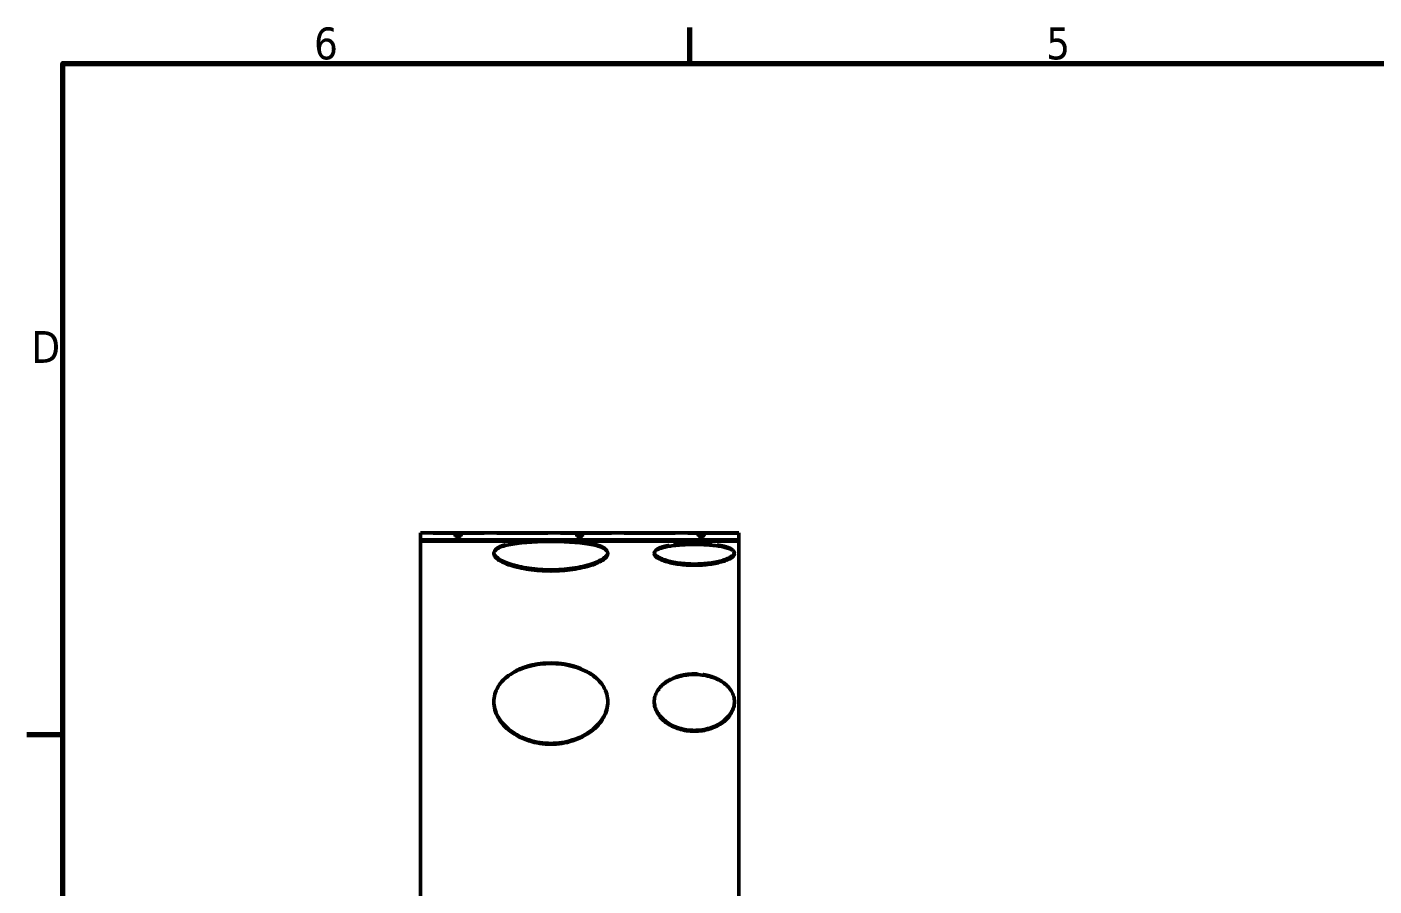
# Model space of a CAD drawing. Header units: millimetres. Extents: x 0 to 4200, y 0 to 2970.
# Drawn here: x 66 to 1355, y 2083 to 2905 of the extents above; entities that cross this region are included whole.
import ezdxf

# ---------------------------------------------------------------- set-up
doc = ezdxf.new("R2010")
doc.units = ezdxf.units.MM
doc.header["$LTSCALE"] = 10
doc.linetypes.add('DASHED', pattern=[0.2067, 0.1654, -0.0413])
for name, color, linetype, lineweight in [('Border (ANSI)', 7, 'Continuous', 70), ('Hidden (ANSI)', 7, 'DASHED', 35), ('Visible (ANSI)', 7, 'Continuous', 50)]:
    doc.layers.add(name, color=color, linetype=linetype, lineweight=lineweight)
doc.styles.add('Note Text (ANSI)', font='tahoma.ttf')

# ---------------------------------------------------------------- blocks, each defined once
blk = doc.blocks.new('Borders Default Border')
at = {"layer": 'Border (ANSI)'}
for p, q in [((70, 287), (70, 290.45)), ((10, 222.75), (6.55, 222.75))]:
    blk.add_line(p, q, dxfattribs=at)
at = {"layer": 'Border (ANSI)', "flags": 128}
blk.add_lwpolyline([(10, 10), (10, 287), (410, 287), (410, 10), (10, 10)], dxfattribs=at)
at = {"layer": 'Border (ANSI)', "char_height": 3.05, "attachment_point": 7, "style": 'Note Text (ANSI)'}
for s, insert in [('6', (34.03, 287.34)), ('5', (104.11, 287.34)), ('D', (6.96, 258.35))]:
    blk.add_mtext(s, dxfattribs=dict(at, insert=insert))

msp = doc.modelspace()

# ---------------------------------------------------------------- linework, layer by layer
at = {"layer": 'Hidden (ANSI)', "ltscale": 29.492018}
msp.add_line((746.951, 2419.754), (442.151, 2419.754), dxfattribs=at)
at = {"layer": 'Hidden (ANSI)', "ltscale": 0.228464}
for p, q in [((475.151, 2417.667), (475.151, 2418.862)), ((481.151, 2417.667), (481.151, 2418.862)), ((591.551, 2417.667), (591.551, 2418.862)), ((597.551, 2417.667), (597.551, 2418.862)), ((707.951, 2417.667), (707.951, 2418.862)), ((713.951, 2417.667), (713.951, 2418.862)), ((512.351, 2402.219), (512.351, 2401.06)), ((621.551, 2402.219), (621.551, 2401.06)), ((665.951, 2402.219), (665.951, 2401.06)), ((742.751, 2402.219), (742.751, 2401.06)), ((512.351, 2259.91), (512.351, 2259.062)), ((621.551, 2259.91), (621.551, 2259.062)), ((665.951, 2259.91), (665.951, 2259.062)), ((742.751, 2259.91), (742.751, 2259.062))]:
    msp.add_line(p, q, dxfattribs=at)
at = {"layer": 'Hidden (ANSI)'}
for p, q in [((475.151, 2418.862), (475.151, 2418.862)), ((481.151, 2418.862), (481.151, 2418.862)), ((591.551, 2418.862), (591.551, 2418.862)), ((597.551, 2418.862), (597.551, 2418.862)), ((707.951, 2418.862), (707.951, 2418.862)), ((713.951, 2418.862), (713.951, 2418.862))]:
    msp.add_line(p, q, dxfattribs=at)
at = {"layer": 'Hidden (ANSI)', "ltscale": 3.589634}
for points, knots in [([(478.151, 2418.592), (478.528, 2418.592), (478.93, 2418.599), (479.669, 2418.628), (480.006, 2418.649), (480.539, 2418.697), (480.77, 2418.728), (481.076, 2418.794), (481.151, 2418.829), (481.151, 2418.895), (481.076, 2418.929), (480.77, 2418.992), (480.539, 2419.021), (480.006, 2419.065), (479.669, 2419.084), (478.93, 2419.109), (478.528, 2419.115), (477.774, 2419.115), (477.373, 2419.109), (476.633, 2419.084), (476.296, 2419.065), (475.763, 2419.021), (475.533, 2418.992), (475.226, 2418.929), (475.151, 2418.895), (475.151, 2418.829), (475.226, 2418.794), (475.533, 2418.728), (475.763, 2418.697), (476.296, 2418.649), (476.633, 2418.628), (477.373, 2418.599), (477.774, 2418.592), (478.151, 2418.592)], [0, 0, 0, 0, 0.09417187, 0.09417187, 0.18834375, 0.18834375, 0.28251562, 0.28251562, 0.3766875, 0.3766875, 0.47085937, 0.47085937, 0.56503125, 0.56503125, 0.65920312, 0.65920312, 0.753375, 0.753375, 0.84754687, 0.84754687, 0.94171875, 0.94171875, 1.03589062, 1.03589062, 1.1300625, 1.1300625, 1.22423437, 1.22423437, 1.31840625, 1.31840625, 1.41257812, 1.41257812, 1.50675, 1.50675, 1.50675, 1.50675]), ([(478.151, 2417.92), (477.774, 2417.92), (477.373, 2417.914), (476.633, 2417.889), (476.296, 2417.87), (475.763, 2417.825), (475.533, 2417.797), (475.226, 2417.734), (475.151, 2417.699), (475.151, 2417.634), (475.226, 2417.598), (475.533, 2417.532), (475.763, 2417.502), (476.296, 2417.453), (476.633, 2417.432), (477.373, 2417.404), (477.774, 2417.397), (478.528, 2417.397), (478.93, 2417.404), (479.669, 2417.432), (480.006, 2417.453), (480.539, 2417.502), (480.77, 2417.532), (481.076, 2417.598), (481.151, 2417.634), (481.151, 2417.699), (481.076, 2417.734), (480.77, 2417.797), (480.539, 2417.825), (480.006, 2417.87), (479.669, 2417.889), (478.93, 2417.914), (478.528, 2417.92), (478.151, 2417.92)], [0, 0, 0, 0, 0.09417188, 0.09417188, 0.18834375, 0.18834375, 0.28251563, 0.28251563, 0.3766875, 0.3766875, 0.47085938, 0.47085938, 0.56503125, 0.56503125, 0.65920313, 0.65920313, 0.753375, 0.753375, 0.84754688, 0.84754688, 0.94171876, 0.94171876, 1.03589063, 1.03589063, 1.13006251, 1.13006251, 1.22423438, 1.22423438, 1.31840626, 1.31840626, 1.41257813, 1.41257813, 1.50675001, 1.50675001, 1.50675001, 1.50675001]), ([(478.151, 2417.397), (477.774, 2417.397), (477.373, 2417.404), (476.633, 2417.432), (476.296, 2417.453), (475.763, 2417.502), (475.533, 2417.532), (475.226, 2417.598), (475.151, 2417.634), (475.151, 2417.699), (475.226, 2417.734), (475.533, 2417.797), (475.763, 2417.825), (476.296, 2417.87), (476.633, 2417.889), (477.373, 2417.914), (477.774, 2417.92), (478.528, 2417.92), (478.93, 2417.914), (479.669, 2417.889), (480.006, 2417.87), (480.539, 2417.825), (480.77, 2417.797), (481.076, 2417.734), (481.151, 2417.699), (481.151, 2417.634), (481.076, 2417.598), (480.77, 2417.532), (480.539, 2417.502), (480.006, 2417.453), (479.669, 2417.432), (478.93, 2417.404), (478.528, 2417.397), (478.151, 2417.397)], [0, 0, 0, 0, 0.09417188, 0.09417188, 0.18834375, 0.18834375, 0.28251563, 0.28251563, 0.3766875, 0.3766875, 0.47085938, 0.47085938, 0.56503125, 0.56503125, 0.65920313, 0.65920313, 0.753375, 0.753375, 0.84754688, 0.84754688, 0.94171876, 0.94171876, 1.03589063, 1.03589063, 1.13006251, 1.13006251, 1.22423438, 1.22423438, 1.31840626, 1.31840626, 1.41257813, 1.41257813, 1.50675001, 1.50675001, 1.50675001, 1.50675001]), ([(594.551, 2418.592), (594.928, 2418.592), (595.33, 2418.599), (596.069, 2418.628), (596.406, 2418.649), (596.939, 2418.697), (597.17, 2418.728), (597.476, 2418.794), (597.551, 2418.829), (597.551, 2418.895), (597.476, 2418.929), (597.17, 2418.992), (596.939, 2419.021), (596.406, 2419.065), (596.069, 2419.084), (595.33, 2419.109), (594.928, 2419.115), (594.174, 2419.115), (593.773, 2419.109), (593.033, 2419.084), (592.696, 2419.065), (592.163, 2419.021), (591.933, 2418.992), (591.626, 2418.929), (591.551, 2418.895), (591.551, 2418.829), (591.626, 2418.794), (591.933, 2418.728), (592.163, 2418.697), (592.696, 2418.649), (593.033, 2418.628), (593.773, 2418.599), (594.174, 2418.592), (594.551, 2418.592)], [0, 0, 0, 0, 0.09417187, 0.09417187, 0.18834375, 0.18834375, 0.28251562, 0.28251562, 0.3766875, 0.3766875, 0.47085937, 0.47085937, 0.56503125, 0.56503125, 0.65920312, 0.65920312, 0.753375, 0.753375, 0.84754687, 0.84754687, 0.94171875, 0.94171875, 1.03589062, 1.03589062, 1.1300625, 1.1300625, 1.22423437, 1.22423437, 1.31840625, 1.31840625, 1.41257812, 1.41257812, 1.50675, 1.50675, 1.50675, 1.50675]), ([(594.551, 2417.92), (594.174, 2417.92), (593.773, 2417.914), (593.033, 2417.889), (592.696, 2417.87), (592.163, 2417.825), (591.933, 2417.797), (591.626, 2417.734), (591.551, 2417.699), (591.551, 2417.634), (591.626, 2417.598), (591.933, 2417.532), (592.163, 2417.502), (592.696, 2417.453), (593.033, 2417.432), (593.773, 2417.404), (594.174, 2417.397), (594.928, 2417.397), (595.33, 2417.404), (596.069, 2417.432), (596.406, 2417.453), (596.939, 2417.502), (597.17, 2417.532), (597.476, 2417.598), (597.551, 2417.634), (597.551, 2417.699), (597.476, 2417.734), (597.17, 2417.797), (596.939, 2417.825), (596.406, 2417.87), (596.069, 2417.889), (595.33, 2417.914), (594.928, 2417.92), (594.551, 2417.92)], [0, 0, 0, 0, 0.09417188, 0.09417188, 0.18834375, 0.18834375, 0.28251563, 0.28251563, 0.3766875, 0.3766875, 0.47085938, 0.47085938, 0.56503125, 0.56503125, 0.65920313, 0.65920313, 0.753375, 0.753375, 0.84754688, 0.84754688, 0.94171876, 0.94171876, 1.03589063, 1.03589063, 1.13006251, 1.13006251, 1.22423438, 1.22423438, 1.31840626, 1.31840626, 1.41257813, 1.41257813, 1.50675001, 1.50675001, 1.50675001, 1.50675001]), ([(594.551, 2417.397), (594.174, 2417.397), (593.773, 2417.404), (593.033, 2417.432), (592.696, 2417.453), (592.163, 2417.502), (591.933, 2417.532), (591.626, 2417.598), (591.551, 2417.634), (591.551, 2417.699), (591.626, 2417.734), (591.933, 2417.797), (592.163, 2417.825), (592.696, 2417.87), (593.033, 2417.889), (593.773, 2417.914), (594.174, 2417.92), (594.928, 2417.92), (595.33, 2417.914), (596.069, 2417.889), (596.406, 2417.87), (596.939, 2417.825), (597.17, 2417.797), (597.476, 2417.734), (597.551, 2417.699), (597.551, 2417.634), (597.476, 2417.598), (597.17, 2417.532), (596.939, 2417.502), (596.406, 2417.453), (596.069, 2417.432), (595.33, 2417.404), (594.928, 2417.397), (594.551, 2417.397)], [0, 0, 0, 0, 0.09417188, 0.09417188, 0.18834375, 0.18834375, 0.28251563, 0.28251563, 0.3766875, 0.3766875, 0.47085938, 0.47085938, 0.56503125, 0.56503125, 0.65920313, 0.65920313, 0.753375, 0.753375, 0.84754688, 0.84754688, 0.94171876, 0.94171876, 1.03589063, 1.03589063, 1.13006251, 1.13006251, 1.22423438, 1.22423438, 1.31840626, 1.31840626, 1.41257813, 1.41257813, 1.50675001, 1.50675001, 1.50675001, 1.50675001]), ([(710.951, 2418.592), (711.328, 2418.592), (711.73, 2418.599), (712.469, 2418.628), (712.806, 2418.649), (713.339, 2418.697), (713.57, 2418.728), (713.876, 2418.794), (713.951, 2418.829), (713.951, 2418.895), (713.876, 2418.929), (713.57, 2418.992), (713.339, 2419.021), (712.806, 2419.065), (712.469, 2419.084), (711.73, 2419.109), (711.328, 2419.115), (710.574, 2419.115), (710.173, 2419.109), (709.433, 2419.084), (709.096, 2419.065), (708.563, 2419.021), (708.333, 2418.992), (708.026, 2418.929), (707.951, 2418.895), (707.951, 2418.829), (708.026, 2418.794), (708.333, 2418.728), (708.563, 2418.697), (709.096, 2418.649), (709.433, 2418.628), (710.173, 2418.599), (710.574, 2418.592), (710.951, 2418.592)], [0, 0, 0, 0, 0.09417187, 0.09417187, 0.18834375, 0.18834375, 0.28251562, 0.28251562, 0.3766875, 0.3766875, 0.47085937, 0.47085937, 0.56503125, 0.56503125, 0.65920312, 0.65920312, 0.753375, 0.753375, 0.84754687, 0.84754687, 0.94171875, 0.94171875, 1.03589062, 1.03589062, 1.1300625, 1.1300625, 1.22423437, 1.22423437, 1.31840625, 1.31840625, 1.41257812, 1.41257812, 1.50675, 1.50675, 1.50675, 1.50675]), ([(710.951, 2417.92), (710.574, 2417.92), (710.173, 2417.914), (709.433, 2417.889), (709.096, 2417.87), (708.563, 2417.825), (708.333, 2417.797), (708.026, 2417.734), (707.951, 2417.699), (707.951, 2417.634), (708.026, 2417.598), (708.333, 2417.532), (708.563, 2417.502), (709.096, 2417.453), (709.433, 2417.432), (710.173, 2417.404), (710.574, 2417.397), (711.328, 2417.397), (711.73, 2417.404), (712.469, 2417.432), (712.806, 2417.453), (713.339, 2417.502), (713.57, 2417.532), (713.876, 2417.598), (713.951, 2417.634), (713.951, 2417.699), (713.876, 2417.734), (713.57, 2417.797), (713.339, 2417.825), (712.806, 2417.87), (712.469, 2417.889), (711.73, 2417.914), (711.328, 2417.92), (710.951, 2417.92)], [0, 0, 0, 0, 0.09417188, 0.09417188, 0.18834375, 0.18834375, 0.28251563, 0.28251563, 0.3766875, 0.3766875, 0.47085938, 0.47085938, 0.56503125, 0.56503125, 0.65920313, 0.65920313, 0.753375, 0.753375, 0.84754688, 0.84754688, 0.94171876, 0.94171876, 1.03589063, 1.03589063, 1.13006251, 1.13006251, 1.22423438, 1.22423438, 1.31840626, 1.31840626, 1.41257813, 1.41257813, 1.50675001, 1.50675001, 1.50675001, 1.50675001]), ([(710.951, 2417.397), (710.574, 2417.397), (710.173, 2417.404), (709.433, 2417.432), (709.096, 2417.453), (708.563, 2417.502), (708.333, 2417.532), (708.026, 2417.598), (707.951, 2417.634), (707.951, 2417.699), (708.026, 2417.734), (708.333, 2417.797), (708.563, 2417.825), (709.096, 2417.87), (709.433, 2417.889), (710.173, 2417.914), (710.574, 2417.92), (711.328, 2417.92), (711.73, 2417.914), (712.469, 2417.889), (712.806, 2417.87), (713.339, 2417.825), (713.57, 2417.797), (713.876, 2417.734), (713.951, 2417.699), (713.951, 2417.634), (713.876, 2417.598), (713.57, 2417.532), (713.339, 2417.502), (712.806, 2417.453), (712.469, 2417.432), (711.73, 2417.404), (711.328, 2417.397), (710.951, 2417.397)], [0, 0, 0, 0, 0.09417188, 0.09417188, 0.18834375, 0.18834375, 0.28251563, 0.28251563, 0.3766875, 0.3766875, 0.47085938, 0.47085938, 0.56503125, 0.56503125, 0.65920313, 0.65920313, 0.753375, 0.753375, 0.84754688, 0.84754688, 0.94171876, 0.94171876, 1.03589063, 1.03589063, 1.13006251, 1.13006251, 1.22423438, 1.22423438, 1.31840626, 1.31840626, 1.41257813, 1.41257813, 1.50675001, 1.50675001, 1.50675001, 1.50675001])]:
    msp.add_open_spline(points, degree=3, knots=knots, dxfattribs=at)
at = {"layer": 'Hidden (ANSI)', "ltscale": 21.300829}
for points, knots in [([(566.951, 2413.725), (563.521, 2413.725), (559.974, 2413.672), (552.92, 2413.445), (549.413, 2413.271), (542.688, 2412.798), (539.464, 2412.498), (533.503, 2411.781), (530.766, 2411.363), (525.92, 2410.438), (523.647, 2409.9), (519.638, 2408.677), (517.903, 2407.991), (515.116, 2406.498), (514.062, 2405.688), (512.68, 2403.993), (512.351, 2403.107), (512.351, 2402.027), (512.366, 2401.832), (512.397, 2401.635)], [0, 0, 0, 0, 0.8575704, 0.8575704, 1.7151408, 1.7151408, 2.5727112, 2.5727112, 3.4302816, 3.4302816, 4.28784918, 4.28784918, 5.14541676, 5.14541676, 6.00298433, 6.00298433, 6.86055191, 6.86055191, 7.04590933, 7.04590933, 7.04590933, 7.04590933]), ([(621.505, 2401.635), (621.536, 2401.832), (621.551, 2402.027), (621.551, 2403.107), (621.223, 2403.993), (619.84, 2405.688), (618.786, 2406.498), (615.999, 2407.991), (614.264, 2408.677), (610.255, 2409.9), (607.982, 2410.438), (603.137, 2411.363), (600.399, 2411.781), (594.438, 2412.498), (591.215, 2412.798), (584.489, 2413.271), (580.982, 2413.445), (573.928, 2413.672), (570.381, 2413.725), (566.951, 2413.725)], [20.39629804, 20.39629804, 20.39629804, 20.39629804, 20.58165546, 20.58165546, 21.43922304, 21.43922304, 22.29679061, 22.29679061, 23.15435819, 23.15435819, 24.01192577, 24.01192577, 24.86949617, 24.86949617, 25.72706657, 25.72706657, 26.58463697, 26.58463697, 27.44220737, 27.44220737, 27.44220737, 27.44220737])]:
    msp.add_open_spline(points, degree=3, knots=knots, dxfattribs=at)
at = {"layer": 'Hidden (ANSI)', "ltscale": 11.918901}
for points, knots in [([(704.351, 2410.861), (701.939, 2410.861), (699.446, 2410.817), (694.485, 2410.63), (692.019, 2410.487), (687.289, 2410.102), (685.021, 2409.86), (680.828, 2409.288), (678.902, 2408.958), (675.494, 2408.239), (673.894, 2407.825), (671.075, 2406.898), (669.855, 2406.384), (667.895, 2405.282), (667.154, 2404.692), (666.182, 2403.473), (665.951, 2402.843), (665.951, 2402.028), (665.973, 2401.833), (666.017, 2401.635)], [0, 0, 0, 0, 0.60290952, 0.60290952, 1.20581904, 1.20581904, 1.80872856, 1.80872856, 2.41163808, 2.41163808, 3.01454712, 3.01454712, 3.61745616, 3.61745616, 4.2203652, 4.2203652, 4.82327424, 4.82327424, 5.0081754, 5.0081754, 5.0081754, 5.0081754]), ([(742.685, 2401.635), (742.729, 2401.833), (742.751, 2402.028), (742.751, 2402.843), (742.52, 2403.473), (741.548, 2404.692), (740.807, 2405.282), (738.847, 2406.384), (737.627, 2406.898), (734.808, 2407.825), (733.208, 2408.239), (729.8, 2408.958), (727.874, 2409.288), (723.681, 2409.86), (721.413, 2410.102), (716.683, 2410.487), (714.217, 2410.63), (709.256, 2410.817), (706.763, 2410.861), (704.351, 2410.861)], [14.28492142, 14.28492142, 14.28492142, 14.28492142, 14.46982259, 14.46982259, 15.07273163, 15.07273163, 15.67564067, 15.67564067, 16.27854971, 16.27854971, 16.88145875, 16.88145875, 17.48436827, 17.48436827, 18.08727779, 18.08727779, 18.6901873, 18.6901873, 19.29309682, 19.29309682, 19.29309682, 19.29309682])]:
    msp.add_open_spline(points, degree=3, knots=knots, dxfattribs=at)
at = {"layer": 'Hidden (ANSI)', "ltscale": 20.90415}
for points, knots in [([(566.951, 2296.596), (563.521, 2296.596), (559.974, 2296.388), (552.92, 2295.506), (549.413, 2294.832), (542.688, 2293.043), (539.464, 2291.926), (533.503, 2289.326), (530.766, 2287.843), (525.92, 2284.658), (523.647, 2282.847), (519.638, 2278.866), (517.903, 2276.696), (515.116, 2272.121), (514.062, 2269.713), (512.68, 2264.82), (512.351, 2262.336), (512.351, 2259.769), (512.352, 2259.627), (512.354, 2259.486)], [0, 0, 0, 0, 0.8575704, 0.8575704, 1.7151408, 1.7151408, 2.5727112, 2.5727112, 3.4302816, 3.4302816, 4.28784917, 4.28784917, 5.14541675, 5.14541675, 6.00298432, 6.00298432, 6.86055189, 6.86055189, 6.91045555, 6.91045555, 6.91045555, 6.91045555]), ([(621.548, 2259.486), (621.55, 2259.627), (621.551, 2259.769), (621.551, 2262.336), (621.223, 2264.82), (619.84, 2269.713), (618.786, 2272.121), (615.999, 2276.696), (614.264, 2278.866), (610.255, 2282.847), (607.982, 2284.658), (603.137, 2287.843), (600.399, 2289.326), (594.438, 2291.926), (591.215, 2293.043), (584.489, 2294.832), (580.982, 2295.506), (573.928, 2296.388), (570.381, 2296.596), (566.951, 2296.596)], [20.53175182, 20.53175182, 20.53175182, 20.53175182, 20.58165548, 20.58165548, 21.43922305, 21.43922305, 22.29679062, 22.29679062, 23.1543582, 23.1543582, 24.01192577, 24.01192577, 24.86949617, 24.86949617, 25.72706657, 25.72706657, 26.58463697, 26.58463697, 27.44220737, 27.44220737, 27.44220737, 27.44220737])]:
    msp.add_open_spline(points, degree=3, knots=knots, dxfattribs=at)
at = {"layer": 'Hidden (ANSI)', "ltscale": 11.606437}
for points, knots in [([(704.351, 2286.114), (701.939, 2286.114), (699.446, 2285.962), (694.485, 2285.322), (692.019, 2284.833), (687.289, 2283.537), (685.021, 2282.728), (680.828, 2280.851), (678.902, 2279.781), (675.494, 2277.49), (673.894, 2276.19), (671.075, 2273.341), (669.855, 2271.791), (667.895, 2268.536), (667.154, 2266.827), (666.182, 2263.367), (665.951, 2261.615), (665.951, 2259.769), (665.953, 2259.628), (665.956, 2259.486)], [0, 0, 0, 0, 0.60290952, 0.60290952, 1.20581904, 1.20581904, 1.80872856, 1.80872856, 2.41163808, 2.41163808, 3.01454712, 3.01454712, 3.61745615, 3.61745615, 4.22036519, 4.22036519, 4.82327423, 4.82327423, 4.87313827, 4.87313827, 4.87313827, 4.87313827]), ([(742.746, 2259.486), (742.75, 2259.628), (742.751, 2259.769), (742.751, 2261.615), (742.52, 2263.367), (741.548, 2266.827), (740.807, 2268.536), (738.847, 2271.791), (737.627, 2273.341), (734.808, 2276.19), (733.208, 2277.49), (729.8, 2279.781), (727.874, 2280.851), (723.681, 2282.728), (721.413, 2283.537), (716.683, 2284.833), (714.217, 2285.322), (709.256, 2285.962), (706.763, 2286.114), (704.351, 2286.114)], [14.41995856, 14.41995856, 14.41995856, 14.41995856, 14.46982259, 14.46982259, 15.07273163, 15.07273163, 15.67564067, 15.67564067, 16.27854971, 16.27854971, 16.88145875, 16.88145875, 17.48436827, 17.48436827, 18.08727779, 18.08727779, 18.6901873, 18.6901873, 19.29309682, 19.29309682, 19.29309682, 19.29309682])]:
    msp.add_open_spline(points, degree=3, knots=knots, dxfattribs=at)
at = {"layer": 'Visible (ANSI)'}
for p, q in [((442.151, 2420.954), (442.151, 2414.185)), ((746.951, 2420.954), (442.151, 2420.954)), ((442.151, 2413), (442.151, 2414.185)), ((442.151, 2414.185), (746.951, 2414.185)), ((442.151, 2413), (442.151, 1329.229)), ((746.951, 2413), (442.151, 2413)), ((746.951, 2420.954), (746.951, 2414.185)), ((746.951, 2414.185), (746.951, 2413)), ((746.951, 2413), (746.951, 1329.229))]:
    msp.add_line(p, q, dxfattribs=at)
for points, knots in [([(478.151, 2419.115), (478.528, 2419.115), (478.93, 2419.109), (479.669, 2419.084), (480.006, 2419.065), (480.539, 2419.021), (480.77, 2418.992), (481.076, 2418.929), (481.151, 2418.895), (481.151, 2418.829), (481.076, 2418.794), (480.77, 2418.728), (480.539, 2418.697), (480.006, 2418.649), (479.669, 2418.628), (478.93, 2418.599), (478.528, 2418.592), (477.774, 2418.592), (477.373, 2418.599), (476.633, 2418.628), (476.296, 2418.649), (475.763, 2418.697), (475.533, 2418.728), (475.226, 2418.794), (475.151, 2418.829), (475.151, 2418.895), (475.226, 2418.929), (475.533, 2418.992), (475.763, 2419.021), (476.296, 2419.065), (476.633, 2419.084), (477.373, 2419.109), (477.774, 2419.115), (478.151, 2419.115)], [0, 0, 0, 0, 0.09417187, 0.09417187, 0.18834375, 0.18834375, 0.28251562, 0.28251562, 0.3766875, 0.3766875, 0.47085937, 0.47085937, 0.56503125, 0.56503125, 0.65920312, 0.65920312, 0.753375, 0.753375, 0.84754687, 0.84754687, 0.94171875, 0.94171875, 1.03589062, 1.03589062, 1.1300625, 1.1300625, 1.22423437, 1.22423437, 1.31840625, 1.31840625, 1.41257812, 1.41257812, 1.50675, 1.50675, 1.50675, 1.50675]), ([(566.951, 2412.561), (570.381, 2412.561), (573.928, 2412.508), (580.982, 2412.281), (584.489, 2412.107), (591.215, 2411.634), (594.438, 2411.335), (600.399, 2410.618), (603.137, 2410.201), (607.982, 2409.277), (610.255, 2408.739), (614.264, 2407.516), (615.999, 2406.831), (618.786, 2405.338), (619.84, 2404.529), (621.223, 2402.834), (621.551, 2401.948), (621.551, 2400.172), (621.223, 2399.222), (619.84, 2397.266), (618.786, 2396.26), (615.999, 2394.272), (614.264, 2393.288), (610.255, 2391.425), (607.982, 2390.546), (603.137, 2388.962), (600.399, 2388.202), (594.438, 2386.844), (591.215, 2386.245), (584.489, 2385.275), (580.982, 2384.904), (573.928, 2384.415), (570.381, 2384.298), (563.521, 2384.298), (559.974, 2384.415), (552.92, 2384.904), (549.413, 2385.275), (542.688, 2386.245), (539.464, 2386.844), (533.503, 2388.202), (530.766, 2388.962), (525.92, 2390.546), (523.647, 2391.425), (519.638, 2393.288), (517.903, 2394.272), (515.116, 2396.26), (514.062, 2397.266), (512.68, 2399.222), (512.351, 2400.172), (512.351, 2401.948), (512.68, 2402.834), (514.062, 2404.529), (515.116, 2405.338), (517.903, 2406.831), (519.638, 2407.516), (523.647, 2408.739), (525.92, 2409.277), (530.766, 2410.201), (533.503, 2410.618), (539.464, 2411.335), (542.688, 2411.634), (549.413, 2412.107), (552.92, 2412.281), (559.974, 2412.508), (563.521, 2412.561), (566.951, 2412.561)], [0, 0, 0, 0, 0.85757308, 0.85757308, 1.71514617, 1.71514617, 2.57271925, 2.57271925, 3.43029233, 3.43029233, 4.28786257, 4.28786257, 5.1454328, 5.1454328, 6.00300303, 6.00300303, 6.86057327, 6.86057327, 7.71814347, 7.71814347, 8.57571367, 8.57571367, 9.43328388, 9.43328388, 10.29085408, 10.29085408, 11.14842716, 11.14842716, 12.00600024, 12.00600024, 12.86357332, 12.86357332, 13.7211464, 13.7211464, 14.57871948, 14.57871948, 15.43629256, 15.43629256, 16.29386564, 16.29386564, 17.15143872, 17.15143872, 18.00900893, 18.00900893, 18.86657913, 18.86657913, 19.72414933, 19.72414933, 20.58171954, 20.58171954, 21.43928977, 21.43928977, 22.29686, 22.29686, 23.15443024, 23.15443024, 24.01200047, 24.01200047, 24.86957355, 24.86957355, 25.72714664, 25.72714664, 26.58471972, 26.58471972, 27.4422928, 27.4422928, 27.4422928, 27.4422928]), ([(594.551, 2419.115), (594.928, 2419.115), (595.33, 2419.109), (596.069, 2419.084), (596.406, 2419.065), (596.939, 2419.021), (597.17, 2418.992), (597.476, 2418.929), (597.551, 2418.895), (597.551, 2418.829), (597.476, 2418.794), (597.17, 2418.728), (596.939, 2418.697), (596.406, 2418.649), (596.069, 2418.628), (595.33, 2418.599), (594.928, 2418.592), (594.174, 2418.592), (593.773, 2418.599), (593.033, 2418.628), (592.696, 2418.649), (592.163, 2418.697), (591.933, 2418.728), (591.626, 2418.794), (591.551, 2418.829), (591.551, 2418.895), (591.626, 2418.929), (591.933, 2418.992), (592.163, 2419.021), (592.696, 2419.065), (593.033, 2419.084), (593.773, 2419.109), (594.174, 2419.115), (594.551, 2419.115)], [0, 0, 0, 0, 0.09417187, 0.09417187, 0.18834375, 0.18834375, 0.28251562, 0.28251562, 0.3766875, 0.3766875, 0.47085937, 0.47085937, 0.56503125, 0.56503125, 0.65920312, 0.65920312, 0.753375, 0.753375, 0.84754687, 0.84754687, 0.94171875, 0.94171875, 1.03589062, 1.03589062, 1.1300625, 1.1300625, 1.22423437, 1.22423437, 1.31840625, 1.31840625, 1.41257812, 1.41257812, 1.50675, 1.50675, 1.50675, 1.50675]), ([(710.951, 2419.115), (711.328, 2419.115), (711.73, 2419.109), (712.469, 2419.084), (712.806, 2419.065), (713.339, 2419.021), (713.57, 2418.992), (713.876, 2418.929), (713.951, 2418.895), (713.951, 2418.829), (713.876, 2418.794), (713.57, 2418.728), (713.339, 2418.697), (712.806, 2418.649), (712.469, 2418.628), (711.73, 2418.599), (711.328, 2418.592), (710.574, 2418.592), (710.173, 2418.599), (709.433, 2418.628), (709.096, 2418.649), (708.563, 2418.697), (708.333, 2418.728), (708.026, 2418.794), (707.951, 2418.829), (707.951, 2418.895), (708.026, 2418.929), (708.333, 2418.992), (708.563, 2419.021), (709.096, 2419.065), (709.433, 2419.084), (710.173, 2419.109), (710.574, 2419.115), (710.951, 2419.115)], [0, 0, 0, 0, 0.09417187, 0.09417187, 0.18834375, 0.18834375, 0.28251562, 0.28251562, 0.3766875, 0.3766875, 0.47085937, 0.47085937, 0.56503125, 0.56503125, 0.65920312, 0.65920312, 0.753375, 0.753375, 0.84754687, 0.84754687, 0.94171875, 0.94171875, 1.03589062, 1.03589062, 1.1300625, 1.1300625, 1.22423437, 1.22423437, 1.31840625, 1.31840625, 1.41257812, 1.41257812, 1.50675, 1.50675, 1.50675, 1.50675]), ([(512.397, 2401.635), (512.51, 2400.919), (512.829, 2400.17), (514.062, 2398.426), (515.116, 2397.42), (517.903, 2395.432), (519.638, 2394.449), (523.647, 2392.586), (525.92, 2391.707), (530.766, 2390.124), (533.503, 2389.365), (539.464, 2388.007), (542.688, 2387.409), (549.413, 2386.44), (552.92, 2386.068), (559.974, 2385.579), (563.521, 2385.462), (570.381, 2385.462), (573.928, 2385.579), (580.982, 2386.068), (584.489, 2386.44), (591.215, 2387.409), (594.438, 2388.007), (600.399, 2389.365), (603.137, 2390.124), (607.982, 2391.707), (610.255, 2392.586), (614.264, 2394.449), (615.999, 2395.432), (618.786, 2397.42), (619.84, 2398.426), (621.073, 2400.17), (621.392, 2400.919), (621.505, 2401.635)], [7.04590933, 7.04590933, 7.04590933, 7.04590933, 7.71811945, 7.71811945, 8.575687, 8.575687, 9.43325455, 9.43325455, 10.29082209, 10.29082209, 11.14839249, 11.14839249, 12.00596289, 12.00596289, 12.86353329, 12.86353329, 13.72110368, 13.72110368, 14.57867408, 14.57867408, 15.43624448, 15.43624448, 16.29381488, 16.29381488, 17.15138528, 17.15138528, 18.00895282, 18.00895282, 18.86652037, 18.86652037, 19.72408792, 19.72408792, 20.39629804, 20.39629804, 20.39629804, 20.39629804]), ([(704.351, 2409.699), (706.763, 2409.699), (709.256, 2409.655), (714.217, 2409.468), (716.683, 2409.325), (721.413, 2408.94), (723.681, 2408.699), (727.874, 2408.127), (729.8, 2407.798), (733.208, 2407.079), (734.808, 2406.665), (737.627, 2405.738), (738.847, 2405.225), (740.807, 2404.123), (741.548, 2403.533), (742.52, 2402.314), (742.751, 2401.684), (742.751, 2400.436), (742.52, 2399.775), (741.548, 2398.426), (740.807, 2397.739), (738.847, 2396.392), (737.627, 2395.732), (734.808, 2394.488), (733.208, 2393.905), (729.8, 2392.86), (727.874, 2392.362), (723.681, 2391.474), (721.413, 2391.084), (716.683, 2390.454), (714.217, 2390.213), (709.256, 2389.897), (706.763, 2389.822), (701.939, 2389.822), (699.446, 2389.897), (694.485, 2390.213), (692.019, 2390.454), (687.289, 2391.084), (685.021, 2391.474), (680.828, 2392.362), (678.902, 2392.86), (675.494, 2393.905), (673.894, 2394.488), (671.075, 2395.732), (669.855, 2396.392), (667.895, 2397.739), (667.154, 2398.426), (666.182, 2399.775), (665.951, 2400.436), (665.951, 2401.684), (666.182, 2402.314), (667.154, 2403.533), (667.895, 2404.123), (669.855, 2405.225), (671.075, 2405.738), (673.894, 2406.665), (675.494, 2407.079), (678.902, 2407.798), (680.828, 2408.127), (685.021, 2408.699), (687.289, 2408.94), (692.019, 2409.325), (694.485, 2409.468), (699.446, 2409.655), (701.939, 2409.699), (704.351, 2409.699)], [0, 0, 0, 0, 0.60291045, 0.60291045, 1.20582089, 1.20582089, 1.80873134, 1.80873134, 2.41164178, 2.41164178, 3.01455175, 3.01455175, 3.61746171, 3.61746171, 4.22037167, 4.22037167, 4.82328163, 4.82328163, 5.42619158, 5.42619158, 6.02910153, 6.02910153, 6.63201148, 6.63201148, 7.23492142, 7.23492142, 7.83783187, 7.83783187, 8.44074231, 8.44074231, 9.04365276, 9.04365276, 9.6465632, 9.6465632, 10.24947364, 10.24947364, 10.85238409, 10.85238409, 11.45529453, 11.45529453, 12.05820498, 12.05820498, 12.66111493, 12.66111493, 13.26402487, 13.26402487, 13.86693482, 13.86693482, 14.46984477, 14.46984477, 15.07275473, 15.07275473, 15.67566469, 15.67566469, 16.27857465, 16.27857465, 16.88148462, 16.88148462, 17.48439506, 17.48439506, 18.08730551, 18.08730551, 18.69021595, 18.69021595, 19.2931264, 19.2931264, 19.2931264, 19.2931264]), ([(666.017, 2401.635), (666.117, 2401.188), (666.331, 2400.727), (667.154, 2399.586), (667.895, 2398.899), (669.855, 2397.552), (671.075, 2396.892), (673.894, 2395.648), (675.494, 2395.066), (678.902, 2394.021), (680.828, 2393.523), (685.021, 2392.635), (687.289, 2392.245), (692.019, 2391.616), (694.485, 2391.375), (699.446, 2391.059), (701.939, 2390.984), (706.763, 2390.984), (709.256, 2391.059), (714.217, 2391.375), (716.683, 2391.616), (721.413, 2392.245), (723.681, 2392.635), (727.874, 2393.523), (729.8, 2394.021), (733.208, 2395.066), (734.808, 2395.648), (737.627, 2396.892), (738.847, 2397.552), (740.807, 2398.899), (741.548, 2399.586), (742.371, 2400.727), (742.585, 2401.188), (742.685, 2401.635)], [5.0081754, 5.0081754, 5.0081754, 5.0081754, 5.42618326, 5.42618326, 6.02909229, 6.02909229, 6.63200131, 6.63200131, 7.23491034, 7.23491034, 7.83781986, 7.83781986, 8.44072938, 8.44072938, 9.04363889, 9.04363889, 9.64654841, 9.64654841, 10.24945793, 10.24945793, 10.85236745, 10.85236745, 11.45527697, 11.45527697, 12.05818648, 12.05818648, 12.66109551, 12.66109551, 13.26400453, 13.26400453, 13.86691356, 13.86691356, 14.28492142, 14.28492142, 14.28492142, 14.28492142]), ([(566.951, 2295.744), (570.381, 2295.744), (573.928, 2295.535), (580.982, 2294.653), (584.489, 2293.98), (591.215, 2292.191), (594.438, 2291.074), (600.399, 2288.475), (603.137, 2286.992), (607.982, 2283.808), (610.255, 2281.997), (614.264, 2278.017), (615.999, 2275.846), (618.786, 2271.272), (619.84, 2268.864), (621.223, 2263.972), (621.551, 2261.487), (621.551, 2256.636), (621.223, 2254.105), (619.84, 2249.021), (618.786, 2246.469), (615.999, 2241.532), (614.264, 2239.144), (610.255, 2234.694), (607.982, 2232.634), (603.137, 2228.966), (600.399, 2227.233), (594.438, 2224.164), (591.215, 2222.827), (584.489, 2220.675), (580.982, 2219.857), (573.928, 2218.783), (570.381, 2218.528), (563.521, 2218.528), (559.974, 2218.783), (552.92, 2219.857), (549.413, 2220.675), (542.688, 2222.827), (539.464, 2224.164), (533.503, 2227.233), (530.766, 2228.966), (525.92, 2232.634), (523.647, 2234.694), (519.638, 2239.144), (517.903, 2241.532), (515.116, 2246.469), (514.062, 2249.021), (512.68, 2254.105), (512.351, 2256.636), (512.351, 2261.487), (512.68, 2263.972), (514.062, 2268.864), (515.116, 2271.272), (517.903, 2275.846), (519.638, 2278.017), (523.647, 2281.997), (525.92, 2283.808), (530.766, 2286.992), (533.503, 2288.475), (539.464, 2291.074), (542.688, 2292.191), (549.413, 2293.98), (552.92, 2294.653), (559.974, 2295.535), (563.521, 2295.744), (566.951, 2295.744)], [0, 0, 0, 0, 0.85757308, 0.85757308, 1.71514617, 1.71514617, 2.57271925, 2.57271925, 3.43029233, 3.43029233, 4.28786256, 4.28786256, 5.14543279, 5.14543279, 6.00300302, 6.00300302, 6.86057325, 6.86057325, 7.71814346, 7.71814346, 8.57571366, 8.57571366, 9.43328387, 9.43328387, 10.29085408, 10.29085408, 11.14842716, 11.14842716, 12.00600024, 12.00600024, 12.86357332, 12.86357332, 13.7211464, 13.7211464, 14.57871948, 14.57871948, 15.43629256, 15.43629256, 16.29386564, 16.29386564, 17.15143872, 17.15143872, 18.00900893, 18.00900893, 18.86657914, 18.86657914, 19.72414935, 19.72414935, 20.58171955, 20.58171955, 21.43928978, 21.43928978, 22.29686001, 22.29686001, 23.15443024, 23.15443024, 24.01200047, 24.01200047, 24.86957356, 24.86957356, 25.72714664, 25.72714664, 26.58471972, 26.58471972, 27.4422928, 27.4422928, 27.4422928, 27.4422928]), ([(704.351, 2285.263), (706.763, 2285.263), (709.256, 2285.111), (714.217, 2284.471), (716.683, 2283.983), (721.413, 2282.687), (723.681, 2281.878), (727.874, 2280.001), (729.8, 2278.932), (733.208, 2276.641), (734.808, 2275.341), (737.627, 2272.492), (738.847, 2270.942), (740.807, 2267.687), (741.548, 2265.979), (742.52, 2262.519), (742.751, 2260.767), (742.751, 2257.356), (742.52, 2255.581), (741.548, 2252.027), (740.807, 2250.247), (738.847, 2246.813), (737.627, 2245.155), (734.808, 2242.074), (733.208, 2240.651), (729.8, 2238.121), (727.874, 2236.929), (723.681, 2234.819), (721.413, 2233.902), (716.683, 2232.427), (714.217, 2231.867), (709.256, 2231.132), (706.763, 2230.957), (701.939, 2230.957), (699.446, 2231.132), (694.485, 2231.867), (692.019, 2232.427), (687.289, 2233.902), (685.021, 2234.819), (680.828, 2236.929), (678.902, 2238.121), (675.494, 2240.651), (673.894, 2242.074), (671.075, 2245.155), (669.855, 2246.813), (667.895, 2250.247), (667.154, 2252.027), (666.182, 2255.581), (665.951, 2257.356), (665.951, 2260.767), (666.182, 2262.519), (667.154, 2265.979), (667.895, 2267.687), (669.855, 2270.942), (671.075, 2272.492), (673.894, 2275.341), (675.494, 2276.641), (678.902, 2278.932), (680.828, 2280.001), (685.021, 2281.878), (687.289, 2282.687), (692.019, 2283.983), (694.485, 2284.471), (699.446, 2285.111), (701.939, 2285.263), (704.351, 2285.263)], [0, 0, 0, 0, 0.60291045, 0.60291045, 1.20582089, 1.20582089, 1.80873134, 1.80873134, 2.41164178, 2.41164178, 3.01455174, 3.01455174, 3.6174617, 3.6174617, 4.22037166, 4.22037166, 4.82328162, 4.82328162, 5.42619157, 5.42619157, 6.02910152, 6.02910152, 6.63201147, 6.63201147, 7.23492142, 7.23492142, 7.83783187, 7.83783187, 8.44074231, 8.44074231, 9.04365276, 9.04365276, 9.6465632, 9.6465632, 10.24947364, 10.24947364, 10.85238409, 10.85238409, 11.45529453, 11.45529453, 12.05820497, 12.05820497, 12.66111492, 12.66111492, 13.26402487, 13.26402487, 13.86693483, 13.86693483, 14.46984478, 14.46984478, 15.07275474, 15.07275474, 15.67566469, 15.67566469, 16.27857465, 16.27857465, 16.88148461, 16.88148461, 17.48439506, 17.48439506, 18.08730551, 18.08730551, 18.69021595, 18.69021595, 19.2931264, 19.2931264, 19.2931264, 19.2931264]), ([(512.354, 2259.486), (512.391, 2257.19), (512.72, 2254.805), (514.062, 2249.87), (515.116, 2247.318), (517.903, 2242.382), (519.638, 2239.993), (523.647, 2235.544), (525.92, 2233.484), (530.766, 2229.817), (533.503, 2228.084), (539.464, 2225.015), (542.688, 2223.679), (549.413, 2221.527), (552.92, 2220.71), (559.974, 2219.636), (563.521, 2219.38), (570.381, 2219.38), (573.928, 2219.636), (580.982, 2220.71), (584.489, 2221.527), (591.215, 2223.679), (594.438, 2225.015), (600.399, 2228.084), (603.137, 2229.817), (607.982, 2233.484), (610.255, 2235.544), (614.264, 2239.993), (615.999, 2242.382), (618.786, 2247.318), (619.84, 2249.87), (621.182, 2254.805), (621.512, 2257.19), (621.548, 2259.486)], [6.91045555, 6.91045555, 6.91045555, 6.91045555, 7.71811944, 7.71811944, 8.57568699, 8.57568699, 9.43325454, 9.43325454, 10.29082209, 10.29082209, 11.14839249, 11.14839249, 12.00596289, 12.00596289, 12.86353329, 12.86353329, 13.72110368, 13.72110368, 14.57867408, 14.57867408, 15.43624448, 15.43624448, 16.29381488, 16.29381488, 17.15138528, 17.15138528, 18.00895283, 18.00895283, 18.86652038, 18.86652038, 19.72408793, 19.72408793, 20.53175182, 20.53175182, 20.53175182, 20.53175182]), ([(665.956, 2259.486), (665.991, 2257.911), (666.222, 2256.283), (667.154, 2252.875), (667.895, 2251.096), (669.855, 2247.662), (671.075, 2246.004), (673.894, 2242.924), (675.494, 2241.5), (678.902, 2238.971), (680.828, 2237.778), (685.021, 2235.669), (687.289, 2234.752), (692.019, 2233.277), (694.485, 2232.717), (699.446, 2231.983), (701.939, 2231.808), (706.763, 2231.808), (709.256, 2231.983), (714.217, 2232.717), (716.683, 2233.277), (721.413, 2234.752), (723.681, 2235.669), (727.874, 2237.778), (729.8, 2238.971), (733.208, 2241.5), (734.808, 2242.924), (737.627, 2246.004), (738.847, 2247.662), (740.807, 2251.096), (741.548, 2252.875), (742.48, 2256.283), (742.711, 2257.911), (742.746, 2259.486)], [4.87313827, 4.87313827, 4.87313827, 4.87313827, 5.42618326, 5.42618326, 6.02909228, 6.02909228, 6.63200131, 6.63200131, 7.23491034, 7.23491034, 7.83781986, 7.83781986, 8.44072938, 8.44072938, 9.04363889, 9.04363889, 9.64654841, 9.64654841, 10.24945793, 10.24945793, 10.85236745, 10.85236745, 11.45527697, 11.45527697, 12.05818648, 12.05818648, 12.66109551, 12.66109551, 13.26400454, 13.26400454, 13.86691357, 13.86691357, 14.41995856, 14.41995856, 14.41995856, 14.41995856])]:
    msp.add_open_spline(points, degree=3, knots=knots, dxfattribs=at)

# ---------------------------------------------------------------- block references
at = {"xscale": 10, "yscale": 10, "zscale": 10}
msp.add_blockref('Borders Default Border', (0, 0), dxfattribs=at)

doc.saveas('drawing.dxf')
